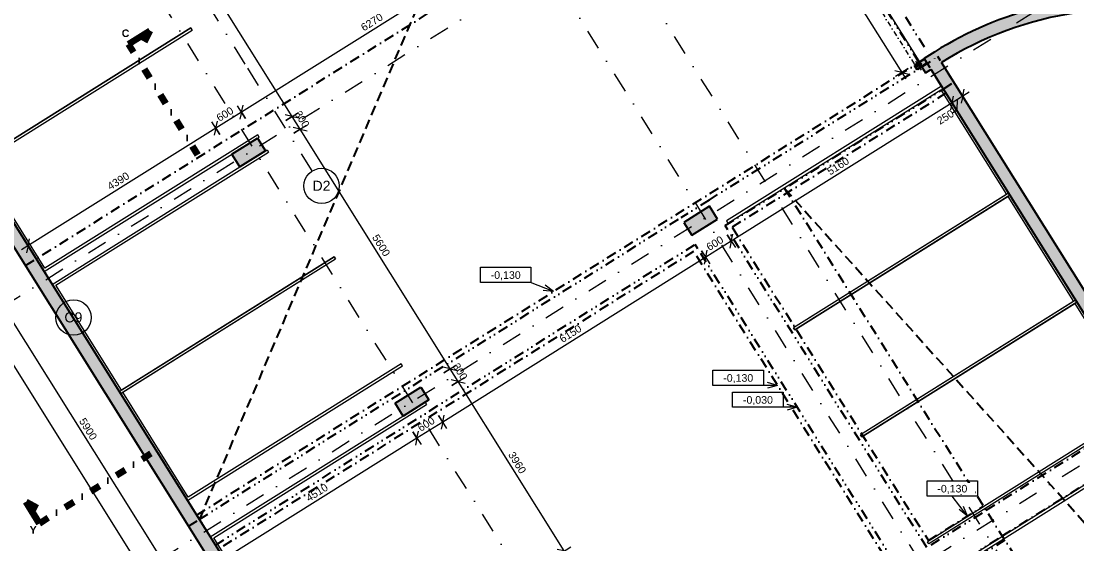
# Model space of a CAD drawing. Header units: millimetres. Extents: x -45523 to 44975, y -3459 to 74573.
# Drawn here: x -32107 to -11187, y 34943 to 45300 of the extents above; entities that cross this region are included whole.
import ezdxf

# ---------------------------------------------------------------- set-up
doc = ezdxf.new("R2010")
doc.units = ezdxf.units.MM
for name, pattern in [('HA_Dash_3mm-S1mm', [300, 200, -100]), ('HA_DashDot_10mm-S3mm', [1000, 400, -300, 0, -300]), ('HA_DashDot_2_2mm-S0_6mm', [220, 100, -60, 0, -60]), ('HA_DashDot_4mm-S1mm', [400, 200, -100, 0, -100]), ('HA_DashDot_6mm-S2mm', [600, 200, -200, 0, -200]), ('HA_DashDotDot_5mm-S1mm', [500, 200, -100, 0, -100, 0, -100])]:
    doc.linetypes.add(name, pattern=pattern)
for name, color, linetype, lineweight in [('A-____-____-DIMS', 9, 'Continuous', 5), ('A-____-____-DIMS-100', 9, 'Continuous', 5), ('A-DETL-____-HDLN', 9, 'HA_Dash_3mm-S1mm', 25), ('A-DETL-____-OTLN', 9, 'Continuous', 25), ('A-DETL-____-THIN', 9, 'Continuous', 9), ('A-DOOR-____-OTLN', 9, 'Continuous', 9), ('A-FLOR-____-OVHD', 9, 'HA_DashDot_4mm-S1mm', 25), ('A-WALL-____-MCUT', 9, 'Continuous', 9), ('A-WALL-____-PATT', 9, 'Continuous', 25), ('C-PRKG-____-OTLN', 9, 'Continuous', 9), ('G-____-____-DIMS', 9, 'Continuous', 5), ('G-____-____-SYMB', 9, 'Continuous', 5), ('S-COLS-____-MCUT', 9, 'Continuous', 25), ('S-COLS-____-OTLN', 9, 'Continuous', 9), ('S-GRID-____-IDEN', 9, 'Continuous', 9), ('S-GRID-____-OTLN', 9, 'Continuous', 5)]:
    doc.layers.add(name, color=color, linetype=linetype, lineweight=lineweight)
doc.styles.add('Arial_1', font='arial.ttf', dxfattribs={"height": 200})
doc.styles.add('Arial_2', font='arial.ttf', dxfattribs={"height": 150})
doc.styles.add('Arial_B_1', font='arialbd.ttf', dxfattribs={"height": 150})
doc.dimstyles.new('Inner_Dimensions', dxfattribs={"dimscale": 304.8, "dimtxt": 153.03891, "dimasz": 0.656168, "dimexe": 0.492126, "dimexo": 0.0625, "dimgap": 0.065617, "dimtad": 1, "dimdec": 0, "dimzin": 0, "dimdsep": 46, "dimtxsty": 'Arial_2', "dimblk1": 'OBLIQUE', "dimblk2": 'OBLIQUE', "dimsah": 1, "dimcen": 0.09, "dimdle": 0.492126, "dimazin": 0, "dimtfac": 1, "dimtdec": 4, "dimtix": 1, "dimtmove": 0, "dimatfit": 3, "dimfxl": 0.492126, "dimfxlon": 1, "dimtvp": 1, "dimtolj": 1, "dimtzin": 0, "dimlwd": 9, "dimlwe": 9, "dimarcsym": 2})
doc.dimstyles.new('Inner_Dimensions_1', dxfattribs={"dimscale": 304.8, "dimtxt": 153.03891, "dimasz": 0.656168, "dimexe": 0.492126, "dimexo": 0.0625, "dimgap": 0.065617, "dimtad": 1, "dimdec": 0, "dimzin": 0, "dimdsep": 46, "dimtxsty": 'Arial_2', "dimblk1": 'OBLIQUE', "dimblk2": 'OBLIQUE', "dimsah": 1, "dimcen": 0.09, "dimdle": 0.492126, "dimazin": 0, "dimtfac": 1, "dimtdec": 4, "dimtix": 1, "dimtmove": 1, "dimatfit": 3, "dimfxl": 0.492126, "dimfxlon": 1, "dimtvp": 1, "dimtolj": 1, "dimtzin": 0, "dimlwd": 9, "dimlwe": 9, "dimarcsym": 2})
doc.dimstyles.new('Inner_Dimensions_2', dxfattribs={"dimscale": 304.8, "dimtxt": 153.03891, "dimasz": 0.656168, "dimexe": 0.492126, "dimexo": 0.0625, "dimgap": 0.065617, "dimtad": 1, "dimdec": 0, "dimzin": 0, "dimdsep": 46, "dimtxsty": 'Arial_2', "dimblk1": 'OBLIQUE', "dimblk2": 'OBLIQUE', "dimsah": 1, "dimcen": 0.09, "dimdle": 0.492126, "dimazin": 0, "dimtfac": 1, "dimtdec": 4, "dimtix": 1, "dimtmove": 2, "dimatfit": 3, "dimfxl": 0.492126, "dimfxlon": 1, "dimtvp": 1, "dimtolj": 1, "dimtzin": 0, "dimlwd": 9, "dimlwe": 9, "dimarcsym": 2})
doc.dimstyles.new('Inner_Dimensions_3', dxfattribs={"dimscale": 304.8, "dimtxt": 153.03891, "dimasz": 0.656168, "dimexe": 0.492126, "dimexo": 0.0625, "dimgap": 0.065617, "dimtad": 1, "dimdec": 0, "dimzin": 0, "dimdsep": 46, "dimtxsty": 'Arial_2', "dimblk1": 'OBLIQUE', "dimblk2": 'OBLIQUE', "dimsah": 1, "dimcen": 0.09, "dimdle": 0.492126, "dimazin": 0, "dimtfac": 1, "dimtdec": 4, "dimtix": 1, "dimtmove": 0, "dimatfit": 3, "dimfxl": 0.492126, "dimfxlon": 1, "dimtvp": 1, "dimtolj": 1, "dimtzin": 0, "dimlwd": 9, "dimlwe": 9, "dimarcsym": 2})

# ---------------------------------------------------------------- blocks, each defined once
blk = doc.blocks.new('HA_sCO_Rectangle - 300X600-1911420-1PP_GARAZ')
at = {"layer": 'S-COLS-____-OTLN'}
blk.add_hatch(color=256, dxfattribs=at).paths.add_polyline_path([(150, -300), (150, 300), (-150, 300), (-150, -300)])
at = {"layer": 'S-COLS-____-MCUT'}
for p, q in [((150, 300), (-150, 300)), ((-150, 300), (-150, -300)), ((150, -300), (150, 300)), ((-150, -300), (150, -300))]:
    blk.add_line(p, q, dxfattribs=at)
blk = doc.blocks.new('HA_sCO_Rectangle - 300X600-1468925-1PP_GARAZ')
at = {"layer": 'S-COLS-____-OTLN'}
blk.add_hatch(color=256, dxfattribs=at).paths.add_polyline_path([(150, -300), (150, 300), (-150, 300), (-150, -300)])
at = {"layer": 'S-COLS-____-MCUT'}
for p, q in [((-150, 300), (150, 300)), ((-150, -300), (-150, 300)), ((150, 300), (150, -300)), ((150, -300), (-150, -300))]:
    blk.add_line(p, q, dxfattribs=at)
blk = doc.blocks.new('HA_PA_Perpendicular_SingleStall - Generic-1370711-1PP_GARAZ')
at = {"layer": 'C-PRKG-____-OTLN', "lineweight": 5}
for p, q in [((-25, 25), (-25, -5000)), ((2525, 25), (2525, -5000)), ((25, -25), (2475, -25)), ((25, -5000), (25, -25)), ((2475, -25), (2475, -5000)), ((-25, -5000), (25, -5000)), ((2525, -5000), (2475, -5000))]:
    blk.add_line(p, q, dxfattribs=at)
blk = doc.blocks.new('HA_PA_Perpendicular_SingleStall - Generic-V1-1PP_GARAZ')
at = {"layer": 'C-PRKG-____-OTLN', "lineweight": 5}
for p, q in [((-25, 25), (-25, -5000)), ((2525, 25), (2525, -4365)), ((25, -25), (2475, -25)), ((25, -5000), (25, -25)), ((2475, -25), (2475, -5000)), ((-25, -5000), (25, -5000)), ((2525, -5000), (2475, -5000)), ((2525, -4965), (2525, -5000))]:
    blk.add_line(p, q, dxfattribs=at)
blk = doc.blocks.new('HA_PA_Perpendicular_SingleStall - Generic-2361855-1PP_GARAZ')
at = {"layer": 'C-PRKG-____-OTLN', "lineweight": 5}
for p, q in [((3959, 25), (3959, -5000)), ((25, -25), (3909, -25)), ((25, -5000), (25, -25)), ((3909, -25), (3909, -5000)), ((-25, -4910), (-25, -5000)), ((-25, -5000), (25, -5000)), ((3959, -5000), (3909, -5000))]:
    blk.add_line(p, q, dxfattribs=at)
blk = doc.blocks.new('WIP_DR_Gate_Roll_wBox - 2100x5400_VrataC_D-1971020-1PP_GARAZ')
at = {"layer": 'A-DETL-____-OTLN', "linetype": 'HA_DashDotDot_5mm-S1mm'}
blk.add_line((2700, 0), (-2700, 0), dxfattribs=at)
at = {"layer": 'A-DOOR-____-OTLN'}
for p, q in [((-2815, 0), (-2815, -100)), ((-2815, -100), (-2700, -100)), ((-2700, -100), (-2700, -1)), ((2700, 0), (2700, -100)), ((2700, -100), (2815, -100)), ((2815, -100), (2815, 0))]:
    blk.add_line(p, q, dxfattribs=at)
at = {"layer": 'A-DOOR-____-OTLN', "linetype": 'HA_DashDot_2_2mm-S0_6mm'}
blk.add_line((-2700, -100), (2700, -100), dxfattribs=at)
blk = doc.blocks.new('Grid - Radius 3_5mm-353793-1PP_GARAZ')
at = {"layer": 'S-GRID-____-IDEN'}
blk.add_circle((0, 0), 3.5, dxfattribs=at)
blk = doc.blocks.new('DIMBLOCK86-1PP_GARAZ')
at = {"layer": 'A-____-____-DIMS-100', "lineweight": 9}
for p, q in [((-32465, 39648), (-32603, 39680)), ((-32338, 39728), (-32592, 39568)), ((-32465, 39648), (-32338, 39728)), ((-32465, 39648), (-29333, 34648)), ((-32465, 39648), (-32327, 39616)), ((-29333, 34648), (-29471, 34679)), ((-29206, 34727), (-29460, 34568)), ((-29333, 34648), (-29206, 34727)), ((-29333, 34648), (-29195, 34616))]:
    blk.add_line(p, q, dxfattribs=at)
at = {"layer": 'A-____-____-DIMS-100', "color": 0, "lineweight": 9, "insert": (-30839, 37457), "char_height": 150, "width": 553.77, "attachment_point": 1, "rotation": 302.0612, "line_spacing_factor": 0.941778, "style": 'Arial_2'}
blk.add_mtext('5900', dxfattribs=at)
blk = doc.blocks.new('_Oblique')
at = {"color": 0, "linetype": 'ByBlock', "lineweight": -2}
blk.add_line((-0.5, -0.5), (0.5, 0.5), dxfattribs=at)
blk = doc.blocks.new('DIMBLOCK206-1PP_GARAZ')
at = {"layer": 'A-____-____-DIMS-100', "lineweight": 9}
for p, q in [((-23446, 38158), (-23584, 38190)), ((-23573, 38078), (-23319, 38238)), ((-23446, 38158), (-23573, 38078)), ((-21344, 34802), (-23446, 38158)), ((-23446, 38158), (-23308, 38126)), ((-21344, 34802), (-21482, 34834)), ((-21471, 34722), (-21217, 34882)), ((-21344, 34802), (-21471, 34722)), ((-21344, 34802), (-21206, 34770))]:
    blk.add_line(p, q, dxfattribs=at)
at = {"layer": 'A-____-____-DIMS-100', "color": 0, "lineweight": 9, "insert": (-22336, 36790), "char_height": 150, "width": 553.77, "attachment_point": 1, "rotation": 302.0612, "line_spacing_factor": 0.941778, "style": 'Arial_2'}
blk.add_mtext('3960', dxfattribs=at)
blk = doc.blocks.new('DIMBLOCK207-1PP_GARAZ')
at = {"layer": 'A-____-____-DIMS-100', "lineweight": 9}
for p, q in [((-23605, 38412), (-23743, 38444)), ((-23733, 38333), (-23478, 38492)), ((-23605, 38412), (-23733, 38333)), ((-23446, 38158), (-23605, 38412)), ((-23605, 38412), (-23468, 38381)), ((-23446, 38158), (-23584, 38190)), ((-23573, 38078), (-23319, 38238)), ((-23446, 38158), (-23573, 38078)), ((-23446, 38158), (-23308, 38126))]:
    blk.add_line(p, q, dxfattribs=at)
at = {"layer": 'A-____-____-DIMS-100', "color": 0, "lineweight": 9, "insert": (-23436, 38546), "char_height": 150, "width": 415.32, "attachment_point": 1, "rotation": 302.0612, "line_spacing_factor": 0.941778, "style": 'Arial_2'}
blk.add_mtext('300', dxfattribs=at)
blk = doc.blocks.new('DIMBLOCK208-1PP_GARAZ')
at = {"layer": 'A-____-____-DIMS-100', "lineweight": 9}
for p, q in [((-26578, 43158), (-26716, 43190)), ((-26705, 43079), (-26451, 43238)), ((-26578, 43158), (-26705, 43079)), ((-23605, 38412), (-26578, 43158)), ((-26578, 43158), (-26440, 43127)), ((-23605, 38412), (-23743, 38444)), ((-23733, 38333), (-23478, 38492)), ((-23605, 38412), (-23733, 38333)), ((-23605, 38412), (-23468, 38381))]:
    blk.add_line(p, q, dxfattribs=at)
at = {"layer": 'A-____-____-DIMS-100', "color": 0, "lineweight": 9, "insert": (-25032, 41095), "char_height": 150, "width": 553.77, "attachment_point": 1, "rotation": 302.0612, "line_spacing_factor": 0.941778, "style": 'Arial_2'}
blk.add_mtext('5600', dxfattribs=at)
blk = doc.blocks.new('DIMBLOCK209-1PP_GARAZ')
at = {"layer": 'A-____-____-DIMS-100', "lineweight": 9}
for p, q in [((-26737, 43412), (-26875, 43444)), ((-26864, 43333), (-26610, 43492)), ((-26737, 43412), (-26864, 43333)), ((-26578, 43158), (-26737, 43412)), ((-26737, 43412), (-26599, 43381)), ((-26578, 43158), (-26716, 43190)), ((-26705, 43079), (-26451, 43238)), ((-26578, 43158), (-26705, 43079)), ((-26578, 43158), (-26440, 43127))]:
    blk.add_line(p, q, dxfattribs=at)
at = {"layer": 'A-____-____-DIMS-100', "color": 0, "lineweight": 9, "insert": (-26568, 43546), "char_height": 150, "width": 415.32, "attachment_point": 1, "rotation": 302.0612, "line_spacing_factor": 0.941778, "style": 'Arial_2'}
blk.add_mtext('300', dxfattribs=at)
blk = doc.blocks.new('DIMBLOCK210-1PP_GARAZ')
at = {"layer": 'A-____-____-DIMS-100', "lineweight": 9}
for p, q in [((-30041, 48405), (-29787, 48564)), ((-26737, 43412), (-29994, 48611)), ((-29914, 48484), (-30052, 48516)), ((-29914, 48484), (-30041, 48405)), ((-29914, 48484), (-29776, 48453)), ((-26737, 43412), (-26875, 43444)), ((-26864, 43333), (-26610, 43492)), ((-26737, 43412), (-26864, 43333)), ((-26737, 43412), (-26599, 43381))]:
    blk.add_line(p, q, dxfattribs=at)
at = {"layer": 'A-____-____-DIMS-100', "color": 0, "lineweight": 9, "insert": (-28266, 46258), "char_height": 150, "width": 553.77, "attachment_point": 1, "rotation": 302.0612, "line_spacing_factor": 0.941778, "style": 'Arial_2'}
blk.add_mtext('5985', dxfattribs=at)
blk = doc.blocks.new('DIMBLOCK213-1PP_GARAZ')
at = {"layer": 'A-____-____-DIMS-100', "lineweight": 9}
for p, q in [((-22349, 46698), (-22508, 46952)), ((-22428, 46825), (-22397, 46963)), ((-22428, 46825), (-27742, 43497)), ((-22428, 46825), (-22460, 46687)), ((-22428, 46825), (-22349, 46698)), ((-27663, 43370), (-27822, 43624)), ((-27742, 43497), (-27710, 43635)), ((-27742, 43497), (-27774, 43359)), ((-27742, 43497), (-27663, 43370))]:
    blk.add_line(p, q, dxfattribs=at)
at = {"layer": 'A-____-____-DIMS-100', "color": 0, "lineweight": 9, "insert": (-25395, 45220), "char_height": 150, "width": 553.77, "attachment_point": 1, "rotation": 32.0612, "line_spacing_factor": 0.941778, "style": 'Arial_2'}
blk.add_mtext('6270', dxfattribs=at)
blk = doc.blocks.new('DIMBLOCK214-1PP_GARAZ')
at = {"layer": 'A-____-____-DIMS-100', "lineweight": 9}
for p, q in [((-27663, 43370), (-27822, 43624)), ((-27742, 43497), (-27710, 43635)), ((-27742, 43497), (-28251, 43178)), ((-28251, 43178), (-28219, 43316)), ((-27742, 43497), (-27774, 43359)), ((-27742, 43497), (-27663, 43370)), ((-28171, 43051), (-28330, 43305)), ((-28251, 43178), (-28282, 43040)), ((-28251, 43178), (-28171, 43051))]:
    blk.add_line(p, q, dxfattribs=at)
at = {"layer": 'A-____-____-DIMS-100', "color": 0, "lineweight": 9, "insert": (-28257, 43428), "char_height": 150, "width": 415.32, "attachment_point": 1, "rotation": 32.0612, "line_spacing_factor": 0.941778, "style": 'Arial_2'}
blk.add_mtext('600', dxfattribs=at)
blk = doc.blocks.new('DIMBLOCK215-1PP_GARAZ')
at = {"layer": 'A-____-____-DIMS-100', "lineweight": 9}
for p, q in [((-28251, 43178), (-28219, 43316)), ((-28251, 43178), (-32098, 40768)), ((-28171, 43051), (-28330, 43305)), ((-28251, 43178), (-28282, 43040)), ((-28251, 43178), (-28171, 43051)), ((-31891, 40721), (-32051, 40975)), ((-31971, 40848), (-32003, 40710)), ((-31971, 40848), (-31939, 40986)), ((-31971, 40848), (-31891, 40721))]:
    blk.add_line(p, q, dxfattribs=at)
at = {"layer": 'A-____-____-DIMS-100', "color": 0, "lineweight": 9, "insert": (-30420, 42073), "char_height": 150, "width": 553.77, "attachment_point": 1, "rotation": 32.0612, "line_spacing_factor": 0.941778, "style": 'Arial_2'}
blk.add_mtext('4390', dxfattribs=at)
blk = doc.blocks.new('DIMBLOCK216-1PP_GARAZ')
at = {"layer": 'A-____-____-DIMS-100', "lineweight": 9}
for p, q in [((-13369, 43684), (-13529, 43938)), ((-13449, 43811), (-13417, 43949)), ((-13581, 43551), (-13741, 43805)), ((-13322, 43891), (-13661, 43678)), ((-13661, 43678), (-13629, 43816)), ((-13561, 43541), (-13555, 43745)), ((-13449, 43811), (-13481, 43673)), ((-13449, 43811), (-13369, 43684)), ((-13661, 43678), (-13693, 43541)), ((-13661, 43678), (-13581, 43551)), ((-13646, 43488), (-13561, 43541))]:
    blk.add_line(p, q, dxfattribs=at)
at = {"layer": 'A-____-____-DIMS-100', "color": 0, "lineweight": 9, "insert": (-13980, 43370), "char_height": 150, "width": 415.32, "attachment_point": 1, "rotation": 32.0612, "line_spacing_factor": 0.941778, "style": 'Arial_2'}
blk.add_mtext('250', dxfattribs=at)
blk = doc.blocks.new('DIMBLOCK217-1PP_GARAZ')
at = {"layer": 'A-____-____-DIMS-100', "lineweight": 9}
for p, q in [((-13581, 43551), (-13741, 43805)), ((-13661, 43678), (-13629, 43816)), ((-13661, 43678), (-18034, 40939)), ((-13661, 43678), (-13693, 43541)), ((-13661, 43678), (-13581, 43551)), ((-18114, 41066), (-17954, 40812)), ((-18034, 40939), (-18114, 41066)), ((-18034, 40939), (-18002, 41077)), ((-18034, 40939), (-18066, 40801))]:
    blk.add_line(p, q, dxfattribs=at)
at = {"layer": 'A-____-____-DIMS-100', "color": 0, "lineweight": 9, "insert": (-16157, 42368), "char_height": 150, "width": 553.77, "attachment_point": 1, "rotation": 32.0612, "line_spacing_factor": 0.941778, "style": 'Arial_2'}
blk.add_mtext('5160', dxfattribs=at)
blk = doc.blocks.new('DIMBLOCK218-1PP_GARAZ')
at = {"layer": 'A-____-____-DIMS-100', "lineweight": 9}
for p, q in [((-18114, 41066), (-17954, 40812)), ((-18034, 40939), (-18114, 41066)), ((-18034, 40939), (-18002, 41077)), ((-18034, 40939), (-18542, 40621)), ((-18034, 40939), (-18066, 40801)), ((-18622, 40748), (-18463, 40494)), ((-18542, 40621), (-18622, 40748)), ((-18542, 40621), (-18574, 40483)), ((-18542, 40621), (-18511, 40759))]:
    blk.add_line(p, q, dxfattribs=at)
at = {"layer": 'A-____-____-DIMS-100', "color": 0, "lineweight": 9, "insert": (-18549, 40870), "char_height": 150, "width": 415.32, "attachment_point": 1, "rotation": 32.0612, "line_spacing_factor": 0.941778, "style": 'Arial_2'}
blk.add_mtext('600', dxfattribs=at)
blk = doc.blocks.new('DIMBLOCK219-1PP_GARAZ')
at = {"layer": 'A-____-____-DIMS-100', "lineweight": 9}
for p, q in [((-18542, 40621), (-23754, 37356)), ((-18622, 40748), (-18463, 40494)), ((-18542, 40621), (-18622, 40748)), ((-18542, 40621), (-18574, 40483)), ((-18542, 40621), (-18511, 40759)), ((-23834, 37483), (-23675, 37229)), ((-23754, 37356), (-23834, 37483)), ((-23754, 37356), (-23723, 37494)), ((-23754, 37356), (-23786, 37218))]:
    blk.add_line(p, q, dxfattribs=at)
at = {"layer": 'A-____-____-DIMS-100', "color": 0, "lineweight": 9, "insert": (-21458, 39048), "char_height": 150, "width": 553.77, "attachment_point": 1, "rotation": 32.0612, "line_spacing_factor": 0.941778, "style": 'Arial_2'}
blk.add_mtext('6150', dxfattribs=at)
blk = doc.blocks.new('DIMBLOCK220-1PP_GARAZ')
at = {"layer": 'A-____-____-DIMS-100', "lineweight": 9}
for p, q in [((-23834, 37483), (-23675, 37229)), ((-23754, 37356), (-23834, 37483)), ((-23754, 37356), (-23723, 37494)), ((-23754, 37356), (-24263, 37038)), ((-23754, 37356), (-23786, 37218)), ((-24343, 37165), (-24183, 36911)), ((-24263, 37038), (-24343, 37165)), ((-24263, 37038), (-24295, 36900)), ((-24263, 37038), (-24231, 37176))]:
    blk.add_line(p, q, dxfattribs=at)
at = {"layer": 'A-____-____-DIMS-100', "color": 0, "lineweight": 9, "insert": (-24269, 37287), "char_height": 150, "width": 415.32, "attachment_point": 1, "rotation": 32.0612, "line_spacing_factor": 0.941778, "style": 'Arial_2'}
blk.add_mtext('600', dxfattribs=at)
blk = doc.blocks.new('DIMBLOCK221-1PP_GARAZ')
at = {"layer": 'A-____-____-DIMS-100', "lineweight": 9}
for p, q in [((-24263, 37038), (-28085, 34644)), ((-24343, 37165), (-24183, 36911)), ((-24263, 37038), (-24343, 37165)), ((-24263, 37038), (-24295, 36900)), ((-24263, 37038), (-24231, 37176)), ((-28005, 34517), (-28165, 34771)), ((-28085, 34644), (-28053, 34782)), ((-28085, 34644), (-28117, 34506)), ((-28085, 34644), (-28005, 34517))]:
    blk.add_line(p, q, dxfattribs=at)
at = {"layer": 'A-____-____-DIMS-100', "color": 0, "lineweight": 9, "insert": (-26484, 35900), "char_height": 150, "width": 553.77, "attachment_point": 1, "rotation": 32.0612, "line_spacing_factor": 0.941778, "style": 'Arial_2'}
blk.add_mtext('4510', dxfattribs=at)
blk = doc.blocks.new('Section - Detail Number-933961-1PP_GARAZ')
at = {"layer": 'G-____-____-SYMB', "lineweight": 100}
for p, q in [((0, 5), (1.25, 2.83)), ((0, 0), (0, 5))]:
    blk.add_line(p, q, dxfattribs=at)
blk = doc.blocks.new('DIMBLOCK457-1PP_GARAZ')
at = {"layer": 'A-____-____-DIMS-100', "lineweight": 9}
for p, q in [((-17601, 48987), (-14576, 44157)), ((-17522, 48860), (-17660, 48892)), ((-17395, 48940), (-17649, 48780)), ((-17522, 48860), (-17395, 48940)), ((-17522, 48860), (-17384, 48828)), ((-14528, 44363), (-14783, 44204)), ((-14655, 44284), (-14528, 44363)), ((-14655, 44284), (-14793, 44315)), ((-14655, 44284), (-14518, 44252))]:
    blk.add_line(p, q, dxfattribs=at)
at = {"layer": 'A-____-____-DIMS-100', "color": 0, "lineweight": 9, "insert": (-15886, 46653), "char_height": 150, "width": 553.77, "attachment_point": 1, "rotation": 302.0612, "line_spacing_factor": 0.941778, "style": 'Arial_2'}
blk.add_mtext('5400', dxfattribs=at)
blk = doc.blocks.new('Spot Elevations - Generic-448778-1PP_GARAZ')
at = {"layer": 'G-____-____-DIMS', "lineweight": 9}
for p, q in [((-5, 0), (-5, 3)), ((-5, 3), (5, 3)), ((5, 3), (5, 0)), ((5, 0), (-5, 0))]:
    blk.add_line(p, q, dxfattribs=at)
blk = doc.blocks.new('DIMBLOCK542-1PP_GARAZ')
at = {"layer": 'A-____-____-DIMS-100', "lineweight": 9}
for p, q in [((-42528, 54885), (-42666, 54917)), ((-42401, 54965), (-42655, 54806)), ((-14551, 10219), (-42607, 55012)), ((-42528, 54885), (-42401, 54965)), ((-42528, 54885), (-42390, 54854)), ((-14630, 10346), (-14768, 10378)), ((-14503, 10425), (-14757, 10266)), ((-14630, 10346), (-14503, 10425)), ((-14630, 10346), (-14492, 10314))]:
    blk.add_line(p, q, dxfattribs=at)
at = {"layer": 'A-____-____-DIMS-100', "color": 0, "lineweight": 9, "insert": (-28550, 32974), "char_height": 150, "width": 692.21, "attachment_point": 1, "rotation": 302.0612, "line_spacing_factor": 0.941778, "style": 'Arial_2'}
blk.add_mtext('52555', dxfattribs=at)

msp = doc.modelspace()

# ---------------------------------------------------------------- hatches: boundary and pattern name
at = {"layer": 'A-WALL-____-PATT'}
h = msp.add_hatch(color=256, dxfattribs=at)
h.paths.add_polyline_path([(-26336, 31380.3), (-26124.1, 31513), (-26331.2, 31843.6), (-26542.7, 31710.3), (-26463.4, 31583.7)])
h.paths.add_polyline_path([(-26596.1, 31795.6), (-26384.5, 31928.6), (-26463.9, 32055.4), (-26675.7, 31922.7), (-26596.9, 31796.9)])
h.paths.add_polyline_path([(-26781.9, 32092.2), (-26570.2, 32225.2), (-27790.9, 34174.1), (-28002.8, 34041.4), (-26783.6, 32094.8)])
h.paths.add_polyline_path([(-28109, 34210.9), (-27897.1, 34343.6), (-41260.6, 55679), (-41472.5, 55546.3), (-28112.2, 34216.1)])
at = {"layer": 'A-WALL-____-PATT', "lineweight": 9}
for points in [[(-13868.9, 44481.4), (-13617.9, 44630.9), (-13361, 44769.9), (-13098.4, 44898), (-12830.7, 45015), (-12558.4, 45120.8), (-12281.9, 45215.1), (-12001.7, 45297.8), (-11718.3, 45368.7), (-11432.2, 45427.8), (-11143.9, 45474.8), (-10853.9, 45509.8), (-10562.6, 45532.7), (-10270.7, 45543.4), (-9978.6, 45541.8), (-9686.7, 45528.2), (-9669.8, 45777.6), (-9972.1, 45791.8), (-10274.7, 45793.3), (-10577, 45782.3), (-10895.1, 45756.6), (-11183.7, 45721.6), (-11477.8, 45673.6), (-11774.1, 45612.4), (-12067.7, 45538.9), (-12357.9, 45453.3), (-12644.3, 45355.6), (-12926.3, 45246), (-13203.6, 45124.8), (-13475.5, 44992.1), (-13741.7, 44848.1), (-14001.6, 44693.2)], [(-14080.8, 44348.6), (-13868.9, 44481.4), (-14001.6, 44693.2), (-14213.5, 44560.5), (-14210.7, 44556)], [(-14183.9, 44277.8), (-14078, 44344.2), (-14210.7, 44556), (-14316.6, 44489.7)], [(-2498.2, 25856.6), (-2286.3, 25989.3), (-13868.9, 44481.4), (-14080.8, 44348.6), (-2599.3, 26018)]]:
    msp.add_hatch(color=256, dxfattribs=at).paths.add_polyline_path(points)

# ---------------------------------------------------------------- linework, layer by layer
at = {"layer": 'A-DETL-____-HDLN'}
for p, q in [((-28568.1, 35433.7), (-20508.7, 54375.6)), ((-16978.1, 41985.2), (-2498.2, 25856.6))]:
    msp.add_line(p, q, dxfattribs=at)
at = {"layer": 'A-DETL-____-OTLN', "linetype": 'HA_DashDotDot_5mm-S1mm'}
for p, q in [((-16971.2, 49198.8), (-14104.7, 44622.4)), ((-14258.4, 44396.7), (-13940.6, 44595.8)), ((-13622.1, 44087.3), (-13940.6, 44595.8)), ((-18474.6, 41755.8), (-14258.4, 44396.7)), ((-18156.1, 41247.4), (-13833.9, 43954.6)), ((-13833.9, 43954.6), (-13622.1, 44087.3)), ((-18474.6, 41755.8), (-19033.9, 41405.5)), ((-28576.6, 35428.4), (-19033.9, 41405.5)), ((-18103, 41162.6), (-18156.1, 41247.4)), ((-14161.6, 34870.1), (-18103, 41162.6)), ((-28258.1, 34919.9), (-18749.3, 40875.8)), ((-18696.2, 40791), (-18749.3, 40875.8)), ((-7644.5, 23146.5), (-18696.2, 40791)), ((-14076.9, 34923.1), (-12983.6, 35607.9)), ((-28788.4, 35295.7), (-28576.6, 35428.4)), ((-13758.4, 34414.7), (-12665.1, 35099.4))]:
    msp.add_line(p, q, dxfattribs=at)
at = {"layer": 'A-DETL-____-OTLN'}
for p, q in [((-14210.7, 44556), (-14414.1, 44428.6)), ((-14414.1, 44428.6), (-14361, 44343.9)), ((-14361, 44343.9), (-14157.6, 44471.3))]:
    msp.add_line(p, q, dxfattribs=at)
at = {"layer": 'A-DETL-____-THIN'}
for p, q in [((-15531.8, 46448.7), (-14255, 44410.2)), ((-14387.5, 44386.3), (-14260.4, 44465.9)), ((-14386.2, 44507.5), (-14274.8, 44329.6))]:
    msp.add_line(p, q, dxfattribs=at)
msp.add_circle((-14332, 44421), 30, dxfattribs=at)
at = {"layer": 'A-FLOR-____-OVHD'}
for p, q in [((-32021.2, 40456.9), (-17173.3, 49756.9)), ((-28629.6, 35513.2), (-14205.5, 44547.8)), ((-14205.5, 44547.8), (-13780.9, 43869.8)), ((-13780.9, 43869.8), (-18018.3, 41215.7)), ((-16978.1, 41985.2), (-4816.9, 22569.4)), ((-18018.3, 41215.7), (-14130, 35007.9)), ((-18781, 40738), (-28205, 34835.2)), ((-7782.3, 23178.1), (-18781, 40738)), ((-12983.6, 35607.9), (-9839.5, 37577.3)), ((-12665.1, 35099.4), (-9521, 37068.8)), ((-14130, 35007.9), (-13036.7, 35692.7)), ((-12612.1, 35014.7), (-13705.3, 34329.9))]:
    msp.add_line(p, q, dxfattribs=at)
at = {"layer": 'A-WALL-____-MCUT', "lineweight": 25}
for p, q in [((-28109, 34210.9), (-41472.5, 55546.3)), ((-34826.7, 45407), (-27897.1, 34343.6)), ((-14001.6, 44693.2), (-14213.5, 44560.5)), ((-14210.7, 44556), (-14316.6, 44489.7)), ((-14316.6, 44489.7), (-14183.9, 44277.8)), ((-14213.5, 44560.5), (-14210.7, 44556)), ((-2441.2, 26236.6), (-13868.9, 44481.4)), ((-14183.9, 44277.8), (-14078, 44344.2)), ((-14078, 44344.2), (-14080.8, 44348.6)), ((-14080.8, 44348.6), (-2498.2, 25856.6))]:
    msp.add_line(p, q, dxfattribs=at)
for radius, start, end in [(7250, 86.11727, 121.99028), (7000, 98.40033, 121.98775)]:
    msp.add_arc((-10160.7, 38544.2), radius, start, end, dxfattribs=at)
at = {"layer": 'G-____-____-DIMS', "lineweight": 9}
for p, q in [((-22014.4, 40122), (-22506, 40122)), ((-21558.1, 39942.5), (-22014.4, 40122)), ((-21558.1, 39942.5), (-21763.8, 39965.8)), ((-21558.1, 39942.5), (-21724.6, 40065.6)), ((-17421.4, 38083.2), (-17897.9, 38083.2)), ((-17118.2, 38083.2), (-17421.4, 38083.2)), ((-17118.2, 38083.2), (-17318.2, 38136.8)), ((-17118.2, 38083.2), (-17318.2, 38029.6)), ((-16727.9, 37648.5), (-16927.9, 37702.1)), ((-17031.1, 37648.5), (-17507.6, 37648.5)), ((-16727.9, 37648.5), (-17031.1, 37648.5)), ((-16727.9, 37648.5), (-16927.9, 37594.9)), ((-13352.8, 35494.7), (-13655.4, 35889.6)), ((-13352.8, 35494.7), (-13517, 35620.8)), ((-13352.8, 35494.7), (-13431.9, 35686))]:
    msp.add_line(p, q, dxfattribs=at)
at = {"layer": 'G-____-____-SYMB', "linetype": 'HA_DashDot_6mm-S2mm', "lineweight": 100}
for p, q in [((-28603.1, 42650.2), (-29977.3, 44844.2)), ((-31742.7, 35349.7), (-29257.7, 36906.2))]:
    msp.add_line(p, q, dxfattribs=at)
at = {"layer": 'S-GRID-____-OTLN', "linetype": 'HA_DashDot_10mm-S3mm', "lineweight": 9}
for p, q in [((-27666.2, 44449.2), (-37610.6, 60325.8)), ((-33315.7, 39115), (-13887.6, 51284)), ((-3551.5, 20078.2), (-22573.6, 50447.6)), ((-4738, 19335.1), (-23760.1, 49704.5)), ((-30183.8, 34114.9), (-10755.7, 46283.8)), ((-10543.2, 15698.9), (-29565.3, 46068.3)), ((-26339.1, 42330.5), (-27666.2, 44449.2)), ((-14350.5, 12734.9), (-33633.2, 43520.4)), ((-31255, 39723.5), (-32582.1, 41842.2)), ((-25884.1, 27250.3), (-6456, 39419.2))]:
    msp.add_line(p, q, dxfattribs=at)

# ---------------------------------------------------------------- block references
at = {"layer": 'A-DOOR-____-OTLN', "rotation": 302.0612491911421}
msp.add_blockref('WIP_DR_Gate_Roll_wBox - 2100x5400_VrataC_D-1971020-1PP_GARAZ', (-15749.4, 46778.1), dxfattribs=at)
at = {"layer": 'C-PRKG-____-OTLN'}
for name, p, rotation in [('HA_PA_Perpendicular_SingleStall - Generic-1370711-1PP_GARAZ', (-32969.6, 42489.2), 122.0612494774558), ('HA_PA_Perpendicular_SingleStall - Generic-1370711-1PP_GARAZ', (-31642.6, 40370.5), 122.0612494774558), ('HA_PA_Perpendicular_SingleStall - Generic-1370711-1PP_GARAZ', (-13876.4, 43975.2), 302.0612494774554), ('HA_PA_Perpendicular_SingleStall - Generic-V1-1PP_GARAZ', (-30129.3, 37954.5), 122.0612494774558), ('HA_PA_Perpendicular_SingleStall - Generic-1370711-1PP_GARAZ', (-12549.3, 41856.5), 302.0612494774554), ('HA_PA_Perpendicular_SingleStall - Generic-1370711-1PP_GARAZ', (-28802.2, 35835.8), 122.0612494774558), ('HA_PA_Perpendicular_SingleStall - Generic-1370711-1PP_GARAZ', (-11222.2, 39737.8), 302.0612494774554), ('HA_PA_Perpendicular_SingleStall - Generic-2361855-1PP_GARAZ', (-26235.7, 31738.2), 122.0612494774558), ('HA_PA_Perpendicular_SingleStall - Generic-1370711-1PP_GARAZ', (-9523.6, 37025.9), 302.0612494774554)]:
    msp.add_blockref(name, p, dxfattribs=dict(at, rotation=rotation))
at = {"layer": 'G-____-____-DIMS', "lineweight": 9, "xscale": 99.99999999999993, "yscale": 99.99999999999993, "zscale": 99.99999999999993}
for p in [(-22506, 40122), (-17897.9, 38083.2), (-17507.6, 37648.5), (-13655.4, 35889.6)]:
    msp.add_blockref('Spot Elevations - Generic-448778-1PP_GARAZ', p, dxfattribs=at)
at = {"layer": 'G-____-____-SYMB', "lineweight": 100, "xscale": 99.99999999999993, "yscale": 99.99999999999993, "zscale": 99.99999999999993}
for p, rotation in [((-29977.3, 44844.2), 302.0612494774556), ((-31742.7, 35349.7), 32.0612494774557)]:
    msp.add_blockref('Section - Detail Number-933961-1PP_GARAZ', p, dxfattribs=dict(at, rotation=rotation))
at = {"layer": 'S-COLS-____-OTLN'}
for name, p, rotation in [('HA_sCO_Rectangle - 300X600-1468925-1PP_GARAZ', (-27595.7, 42697.8), 302.061249477455), ('HA_sCO_Rectangle - 300X600-1911420-1PP_GARAZ', (-18641.7, 41344.4), 302.0612494774559), ('HA_sCO_Rectangle - 300X600-1468925-1PP_GARAZ', (-24362.2, 37761.3), 302.061249477455)]:
    msp.add_blockref(name, p, dxfattribs=dict(at, rotation=rotation))
at = {"layer": 'S-GRID-____-IDEN', "xscale": 99.99999999999993, "yscale": 99.99999999999993, "zscale": 99.99999999999993}
for p, rotation in [((-26153.3, 42033.9), 32.0612494774557), ((-31069.2, 39426.8), 32.06124947745571)]:
    msp.add_blockref('Grid - Radius 3_5mm-353793-1PP_GARAZ', p, dxfattribs=dict(at, rotation=rotation))

# ---------------------------------------------------------------- texts
at = {"layer": 'G-____-____-SYMB', "char_height": 150, "attachment_point": 1, "style": 'Arial_B_1'}
for s, insert, width in [('\\fArial|b1|i0|c0|p34|;C', (-30113.7, 45134.3), 184.388), ('\\fArial|b1|i0|c0|p34|;Y', (-31938.2, 35295.2), 160.337)]:
    msp.add_mtext(s, dxfattribs=dict(at, insert=insert, width=width))
at = {"layer": 'S-GRID-____-IDEN', "lineweight": 5, "char_height": 200, "width": 440.928, "attachment_point": 1, "style": 'Arial_1'}
for s, insert in [('D2', (-26334.2, 42137.7)), ('C9', (-31250.1, 39530.7))]:
    msp.add_mtext(s, dxfattribs=dict(at, insert=insert))

# ---------------------------------------------------------------- dimensions: what is measured, and where the dimension line sits
at = {"layer": 'A-____-____-DIMS', "lineweight": 9}
for base, p1, p2, angle, dimstyle, override, picture, middle, turn in [((-14655.4, 44283.7), (-17394.7, 48939.7), (-14528.3, 44363.3), 302.06125, 'Inner_Dimensions_2', {"dimpost": '<>', "dimfxl": 5400.005561}, 'DIMBLOCK457-1PP_GARAZ', (-15824, 46365.5), 302.06125), ((-13660.9, 43678.3), (-13369.4, 43683.9), (-13581.3, 43551.2), 32.06125, 'Inner_Dimensions_1', {"dimpost": '<>', "dimfxl": 250}, 'DIMBLOCK216-1PP_GARAZ', (-13751.3, 43395.3), 32.06125)]:
    dim = msp.add_linear_dim(base=base, p1=p1, p2=p2, angle=angle, dimstyle=dimstyle, override=override, dxfattribs=at)
    dim.commit()
    dim.dimension.update_dxf_attribs({"geometry": picture, "text_midpoint": middle, "dimtype": 160, "text_rotation": turn})
for base, p1, p2, angle, override, picture, middle in [((-29914, 48484.3), (-26864.4, 43332.8), (-30041.2, 48404.7), 302.06125, {"dimpost": '<>', "dimfxl": 5984.573162}, 'DIMBLOCK210-1PP_GARAZ', (-28243.8, 45999.6)), ((-27742.1, 43496.7), (-22348.8, 46697.8), (-27662.5, 43369.6), 32.06125, {"dimpost": '<>', "dimfxl": 6270}, 'DIMBLOCK213-1PP_GARAZ', (-25136.6, 45242.7)), ((-18033.9, 40939.3), (-13581.3, 43551.2), (-18113.5, 41066.4), 32.06125, {"dimpost": '<>', "dimfxl": 5168.713573}, 'DIMBLOCK217-1PP_GARAZ', (-15898.7, 42390.7)), ((-28250.6, 43178.2), (-27662.5, 43369.6), (-28171, 43051.1), 32.06125, {"dimpost": '<>', "dimfxl": 600}, 'DIMBLOCK214-1PP_GARAZ', (-28047.7, 43419.3)), ((-26737.3, 43412.5), (-26705.1, 43078.6), (-26864.4, 43332.8), 302.06125, {"dimpost": '<>', "dimfxl": 300}, 'DIMBLOCK209-1PP_GARAZ', (-26575.8, 43336.6)), ((-31971.1, 40847.9), (-28171, 43051.1), (-31891.5, 40720.7), 32.06125, {"dimpost": '<>', "dimfxl": 4390}, 'DIMBLOCK215-1PP_GARAZ', (-30162.2, 42094.9)), ((-26578, 43158.2), (-23732.5, 38332.7), (-26705.1, 43078.6), 302.06125, {"dimpost": '<>', "dimfxl": 5600.000013}, 'DIMBLOCK208-1PP_GARAZ', (-25009.9, 40836.5)), ((-18542.4, 40620.8), (-18113.5, 41066.4), (-18622, 40747.9), 32.06125, {"dimpost": '<>', "dimfxl": 600}, 'DIMBLOCK218-1PP_GARAZ', (-18339.4, 40861.9)), ((-23754.4, 37356.2), (-18622, 40747.9), (-23834, 37483.3), 32.06125, {"dimpost": '<>', "dimfxl": 6150}, 'DIMBLOCK219-1PP_GARAZ', (-21199.7, 39070.3)), ((-29333.1, 34647.8), (-32337.8, 39727.5), (-29205.9, 34727.4), 302.06125, {"dimpost": '<>', "dimfxl": 5900.000013}, 'DIMBLOCK86-1PP_GARAZ', (-30817.1, 37199.1)), ((-23605.4, 38412.3), (-23573.3, 38078.5), (-23732.5, 38332.7), 302.06125, {"dimpost": '<>', "dimfxl": 300}, 'DIMBLOCK207-1PP_GARAZ', (-23443.9, 38336.5)), ((-23446.2, 38158.1), (-21471.2, 34722.4), (-23573.3, 38078.5), 302.06125, {"dimpost": '<>', "dimfxl": 3960.000037}, 'DIMBLOCK206-1PP_GARAZ', (-22313.2, 36531.4)), ((-24262.9, 37037.7), (-23834, 37483.3), (-24342.5, 37164.8), 32.06125, {"dimpost": '<>', "dimfxl": 600}, 'DIMBLOCK220-1PP_GARAZ', (-24059.9, 37278.8)), ((-28085, 34643.7), (-24342.5, 37164.8), (-28005.4, 34516.6), 32.06125, {"dimpost": '<>', "dimfxl": 4519.966814}, 'DIMBLOCK221-1PP_GARAZ', (-26225.2, 35922.5))]:
    dim = msp.add_linear_dim(base=base, p1=p1, p2=p2, angle=angle, dimstyle='Inner_Dimensions', override=override, dxfattribs=at)
    dim.commit()
    dim.dimension.update_dxf_attribs({"geometry": picture, "text_midpoint": middle})

# ---------------------------------------------------------------- next in the draw order: texts
at = {"layer": 'G-____-____-DIMS', "lineweight": 9, "char_height": 150, "width": 710.695, "attachment_point": 1, "line_spacing_factor": 0.941778, "style": 'Arial_2', "bg_fill": 3, "box_fill_scale": 1.25, "bg_fill_color": 256, "bg_fill_true_color": 13158600, "bg_fill_transparency": 0}
for insert in [(-22802.1, 40343.8), (-18194, 38305), (-13951.5, 36111.4)]:
    msp.add_mtext('-0,130', dxfattribs=dict(at, insert=insert))

# ---------------------------------------------------------------- next in the draw order: dimensions: what is measured, and where the dimension line sits
at = {"layer": 'A-____-____-DIMS', "lineweight": 9}
dim = msp.add_linear_dim(base=(-42527.9, 54885.2), p1=(-14503.2, 10425.5), p2=(-42400.7, 54964.9), angle=302.06125, dimstyle='Inner_Dimensions_3', override={"dimpost": '<>', "dimfxl": 52555.000089}, dxfattribs=at)
dim.commit()
dim.dimension.update_dxf_attribs({"geometry": 'DIMBLOCK542-1PP_GARAZ', "text_midpoint": (-28497.2, 32666.8)})

# ---------------------------------------------------------------- next in the draw order: texts
at = {"layer": 'G-____-____-DIMS', "lineweight": 9, "insert": (-17803.7, 37870.3), "char_height": 150, "width": 710.695, "attachment_point": 1, "line_spacing_factor": 0.941778, "style": 'Arial_2', "bg_fill": 3, "box_fill_scale": 1.25, "bg_fill_color": 256, "bg_fill_true_color": 13158600, "bg_fill_transparency": 0}
msp.add_mtext('-0,030', dxfattribs=at)

doc.saveas('drawing.dxf')
